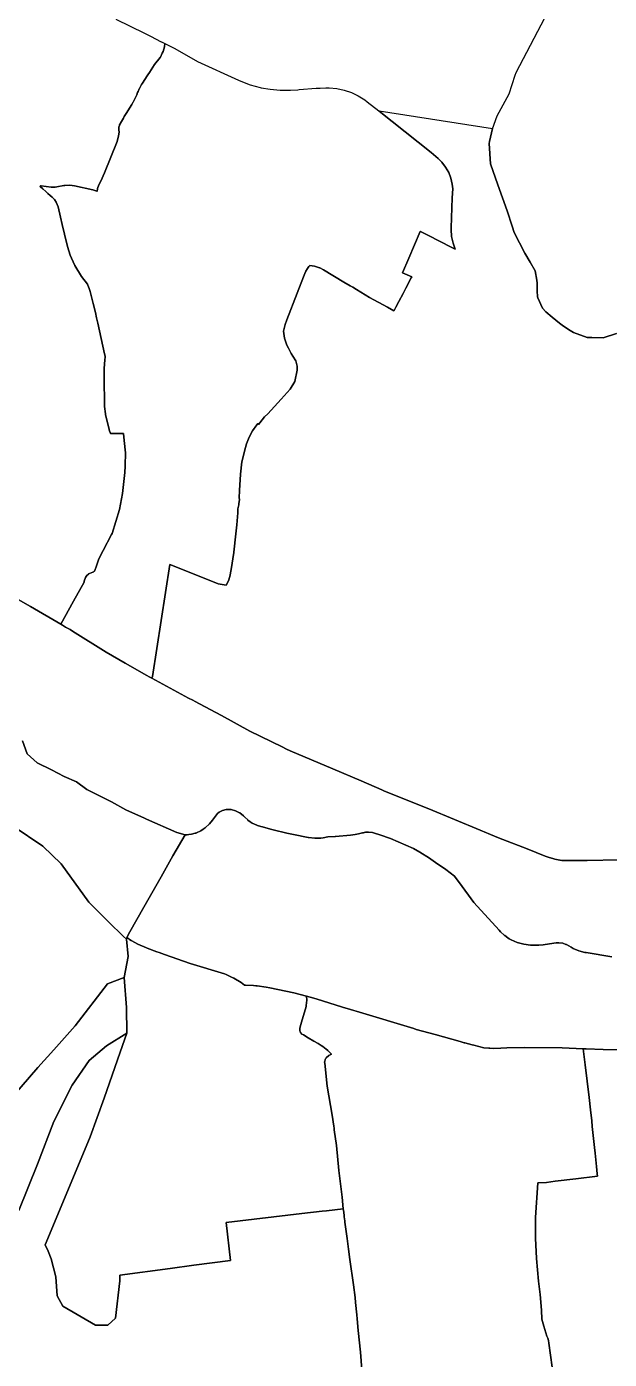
# Model space of a CAD drawing. Header units: inches. Extents: x 280195 to 293923, y 9098893 to 9120289.
# Drawn here: x 289140 to 289662, y 9114037 to 9115232 of the extents above; entities that cross this region are included whole.
import ezdxf

# ---------------------------------------------------------------- set-up
doc = ezdxf.new("R2010")
doc.units = ezdxf.units.IN
doc.header["$MEASUREMENT"] = 0
doc.layers.add('CIS', color=7, linetype='Continuous')

msp = doc.modelspace()

# ---------------------------------------------------------------- linework, layer by layer
at = {"layer": 'CIS'}
for points in [[(289668.6282, 9114957.3598), (289656.7795, 9114953.3801), (289646.4956, 9114953.5671), (289642.4784, 9114953.6401), (289630.0429, 9114958.138), (289625.7477, 9114960.9637), (289619.9887, 9114964.7526), (289617.6027, 9114966.5024), (289610.9489, 9114971.9905), (289605.3448, 9114976.6126), (289602.5262, 9114979.8339), (289598.2382, 9114989.1394), (289597.8406, 9114990.0023), (289597.7496, 9114995.385), (289597.734, 9114996.309), (289597.6314, 9115002.3764), (289597.2082, 9115005.0693), (289595.8852, 9115013.4889), (289591.4356, 9115021.0839), (289586.6776, 9115029.2052), (289576.994, 9115047.779), (289575.0879, 9115053.5924), (289570.6439, 9115067.1465), (289562.3888, 9115090.6416), (289555.8801, 9115109.3741), (289554.6517, 9115127.7221), (289554.8452, 9115129.3105), (289556.764, 9115137.3091), (289556.7979, 9115137.4505), (289557.6198, 9115140.8766), (289561.8542, 9115152.305), (289572.5092, 9115172.0571), (289577.9874, 9115188.7924), (289578.7907, 9115191.2463), (289678.7088, 9115381.8678)], [(289220.0166, 9115239.1494), (289245.6653, 9115226.4916), (289251.0637, 9115223.7595), (289260.7805, 9115218.8417), (289260.9113, 9115218.7755), (289264.0154, 9115217.2045), (289263.657, 9115214.4165), (289262.4099, 9115210.0332), (289261.7711, 9115208.5333), (289260.1057, 9115204.9552), (289259.9849, 9115204.6958), (289254.8049, 9115198.3597), (289250.1357, 9115191.1578), (289248.8917, 9115189.2453), (289248.2659, 9115188.2836), (289244.0525, 9115181.8061), (289243.1696, 9115180.4488), (289241.2226, 9115176.8514), (289241.1154, 9115176.6114), (289240.0775, 9115174.2578), (289239.6511, 9115173.291), (289238.7934, 9115171.3462), (289237.0113, 9115167.7756), (289235.5251, 9115164.7978), (289235.3078, 9115164.3625), (289234.4994, 9115162.7427), (289229.3223, 9115154.4791), (289227.6226, 9115151.766), (289226.8536, 9115150.3821), (289226.0509, 9115148.9372), (289224.3241, 9115145.8293), (289223.8798, 9115145.1404), (289223.4598, 9115144.2398), (289223.2653, 9115143.8226), (289222.889, 9115142.4179), (289222.7666, 9115141.0199), (289222.7622, 9115140.9694), (289222.7623, 9115140.9306), (289222.8992, 9115139.4642), (289222.9533, 9115138.0448), (289222.5463, 9115134.1718), (289221.9772, 9115132.0939), (289221.1778, 9115129.2939), (289209.897, 9115101.4215), (289206.7794, 9115093.7186), (289204.879, 9115090.6735), (289203.6604, 9115087.1906), (289203.2913, 9115084.7286), (289202.9431, 9115084.8765), (289199.4605, 9115085.9851), (289182.9649, 9115089.738), (289178.8341, 9115090.3113), (289174.4435, 9115090.1022), (289174.3692, 9115090.0914), (289173.5081, 9115089.948), (289167.1749, 9115088.7706), (289165.7444, 9115088.5205), (289162.3934, 9115088.5205), (289162.1673, 9115088.5498), (289153.1095, 9115089.8007), (289152.6932, 9115089.5942), (289152.2994, 9115089.3185), (289152.4432, 9115089.1825), (289154.6952, 9115087.0522), (289157.3635, 9115084.4812), (289159.0604, 9115082.8459), (289161.2826, 9115080.8618), (289162.9221, 9115079.413), (289165.1835, 9115077.4146), (289166.724, 9115075.0523), (289168.367, 9115070.9441), (289170.5577, 9115061.7039), (289172.1657, 9115054.9222), (289174.2225, 9115046.423), (289176.8881, 9115035.4084), (289179.1469, 9115027.6029), (289182.9501, 9115018.8466), (289183.2725, 9115018.3171), (289189.3136, 9115008.3973), (289194.6195, 9115001.5132), (289195.0986, 9115000.459), (289196.3354, 9114997.7376), (289197.0763, 9114994.929), (289199.8901, 9114984.2621), (289201.8155, 9114975.9587), (289202.867, 9114971.4244), (289203.9708, 9114966.4537), (289210.0577, 9114939.0457), (289210.5887, 9114937.0068), (289210.4926, 9114935.8945), (289210.3115, 9114933.7043), (289209.7986, 9114925.8914), (289209.6709, 9114923.2271), (289209.7404, 9114914.3486), (289209.8824, 9114896.1979), (289209.8927, 9114894.8751), (289209.9925, 9114891.9037), (289210.8023, 9114885.1048), (289210.9491, 9114884.3189), (289214.1036, 9114871.4427), (289214.2426, 9114870.8886), (289215.2528, 9114867.4537), (289217.3551, 9114867.4994), (289225.0141, 9114867.6657), (289226.8568, 9114867.6854), (289226.8771, 9114867.4994), (289227.5509, 9114861.3212), (289228.7503, 9114850.324), (289228.3729, 9114838.7743), (289228.3621, 9114838.4437), (289228.1686, 9114832.5221), (289226.1676, 9114813.7724), (289223.418, 9114799.5295), (289216.6876, 9114777.8836), (289216.3751, 9114776.8784), (289208.8323, 9114762.5911), (289204.9532, 9114755.2434), (289202.9367, 9114748.8169), (289201.3007, 9114744.804), (289201.1364, 9114744.4687), (289200.8625, 9114744.0775), (289200.5249, 9114743.7399), (289200.1337, 9114743.4659), (289199.701, 9114743.2642), (289199.5655, 9114743.2188), (289197.9822, 9114742.593), (289196.5066, 9114742.0096), (289195.7362, 9114741.6115), (289195.6259, 9114741.5496), (289194.1024, 9114740.1778), (289194.1002, 9114740.1748), (289193.038, 9114738.4634), (289191.8431, 9114735.313), (289191.6213, 9114734.2302), (289182.2104, 9114717.3235), (289170.748, 9114696.7314), (289143.5641, 9114712.6151), (289096.9302, 9114738.7764)], [(289670.7875, 9114485.3469), (289642.5618, 9114484.754), (289625.0356, 9114484.5872), (289619.7986, 9114484.8142), (289618.113, 9114485.0106), (289617.8474, 9114485.0415), (289613.5219, 9114485.8291), (289612.4375, 9114486.1508), (289607.4263, 9114487.638), (289604.6926, 9114488.7374), (289588.6773, 9114495.0403), (289566.8454, 9114503.6324), (289561.5516, 9114505.7692), (289553.8104, 9114508.8938), (289552.2992, 9114509.5189), (289546.501, 9114511.9177), (289500.5835, 9114530.9136), (289495.1121, 9114533.1057), (289464.6711, 9114545.3015), (289460.7955, 9114546.9771), (289458.4497, 9114547.9913), (289439.9266, 9114555.9999), (289414.6426, 9114566.9316), (289376.1993, 9114583.0729), (289373.0248, 9114584.6419), (289369.2861, 9114586.4898), (289369.1338, 9114586.5651), (289340.3196, 9114600.8065), (289314.6596, 9114614.6004), (289295.2258, 9114625.0474), (289291.1615, 9114627.2411), (289288.9838, 9114628.4165), (289285.2771, 9114630.4173), (289252.4716, 9114648.1245), (289253.0996, 9114649.6863), (289268.5513, 9114750.0164), (289272.3729, 9114748.5064), (289311.943, 9114732.8714), (289319.0255, 9114731.6833), (289320.9814, 9114735.3429), (289322.1861, 9114739.3138), (289322.2083, 9114739.4272), (289322.2109, 9114739.4408), (289323.4268, 9114745.7328), (289325.7766, 9114760.9592), (289325.8135, 9114761.2775), (289327.7083, 9114777.6652), (289328.4637, 9114785.698), (289329.4884, 9114796.5916), (289329.5223, 9114799.9982), (289330.3285, 9114803.6606), (289330.361, 9114803.7344), (289330.4136, 9114804.4493), (289330.9605, 9114808.4971), (289330.685, 9114809.9357), (289331.0658, 9114816.4347), (289331.9226, 9114831.0568), (289333.1342, 9114842.126), (289336.3366, 9114854.982), (289337.2599, 9114858.2411), (289339.6192, 9114864.3312), (289342.7091, 9114870.0853), (289346.4826, 9114875.416), (289347.367, 9114876.4862), (289347.7518, 9114876.0538), (289348.0646, 9114875.7688), (289349.0648, 9114877.1572), (289353.4317, 9114882.5798), (289356.2707, 9114885.1769), (289368.2691, 9114898.4317), (289368.2878, 9114898.4524), (289373.7146, 9114904.4475), (289376.3838, 9114907.3962), (289380.6185, 9114914.2738), (289382.7371, 9114924.3259), (289382.6774, 9114928.0774), (289381.4156, 9114932.791), (289378.7016, 9114937.0503), (289377.2551, 9114939.3202), (289374.7697, 9114944.1202), (289373.4199, 9114946.7273), (289371.3042, 9114952.944), (289370.2469, 9114959.4251), (289371.8354, 9114965.2449), (289373.3517, 9114969.5169), (289382.4835, 9114993.3698), (289386.2061, 9115002.7382), (289388.9012, 9115009.5209), (289390.0745, 9115012.4735), (289390.4043, 9115013.0375), (289391.9038, 9115015.6022), (289392.9768, 9115017.4374), (289393.9557, 9115018.2234), (289394.0629, 9115018.3095), (289398.0153, 9115017.65), (289402.6344, 9115016.0643), (289402.8232, 9115015.9995), (289406.2249, 9115014.2476), (289424.4308, 9115003.3895), (289430.0108, 9115000.0521), (289432.3207, 9114998.6705), (289435.8296, 9114996.5719), (289447.4652, 9114989.6127), (289463.6625, 9114980.7342), (289469.292, 9114977.6483), (289469.4589, 9114977.9644), (289470.9217, 9114980.7342), (289473.7297, 9114986.0515), (289477.5086, 9114993.2069), (289480.0455, 9114998.0106), (289484.8387, 9115007.0868), (289485.3237, 9115008.0054), (289476.9893, 9115011.5774), (289482.6621, 9115024.9211), (289492.8307, 9115048.8399), (289493.1021, 9115048.7005), (289493.1613, 9115048.8399), (289503.3606, 9115043.5963), (289507.2108, 9115041.6169), (289524.2065, 9115032.8792), (289522.2465, 9115038.3939), (289521.0109, 9115044.3402), (289520.5964, 9115050.3994), (289520.6268, 9115052.0433), (289521.617, 9115078.8281), (289521.9219, 9115087.0756), (289521.5482, 9115091.0482), (289520.3374, 9115096.4836), (289518.3482, 9115101.6848), (289515.6229, 9115106.5407), (289512.2194, 9115110.9481), (289508.8412, 9115114.2765), (289502.7862, 9115119.5423), (289455.924, 9115156.6859), (289456.0924, 9115156.8147), (289557.6537, 9115141.018), (289557.6198, 9115140.8766), (289556.7979, 9115137.4505), (289556.764, 9115137.3091), (289554.8452, 9115129.3105), (289554.6517, 9115127.7221), (289555.8801, 9115109.3741), (289562.3888, 9115090.6416), (289570.6439, 9115067.1465), (289575.0879, 9115053.5924), (289576.994, 9115047.779), (289586.6776, 9115029.2052), (289591.4356, 9115021.0839), (289595.8852, 9115013.4889), (289597.2082, 9115005.0693), (289597.6314, 9115002.3764), (289597.734, 9114996.309), (289597.7496, 9114995.385), (289597.8406, 9114990.0023), (289598.2382, 9114989.1394), (289602.5262, 9114979.8339), (289605.3448, 9114976.6126), (289610.9489, 9114971.9905), (289617.6027, 9114966.5024), (289619.9887, 9114964.7526), (289625.7477, 9114960.9637), (289630.0429, 9114958.138), (289642.4784, 9114953.6401), (289646.4956, 9114953.5671), (289656.7795, 9114953.3801), (289668.6282, 9114957.3598)], [(289096.9302, 9114738.7764), (289143.5641, 9114712.6151), (289170.748, 9114696.7314), (289172.2418, 9114695.8586), (289174.9679, 9114694.0515), (289179.1043, 9114691.7216), (289181.3786, 9114690.4406), (289211.4061, 9114671.4133), (289228.624, 9114661.5886), (289247.8211, 9114650.6347), (289249.8522, 9114649.5383), (289252.4716, 9114648.1245), (289285.2771, 9114630.4173), (289288.9838, 9114628.4165), (289291.1615, 9114627.2411), (289295.2258, 9114625.0474), (289295.2258, 9114625.0474), (289314.6596, 9114614.6004), (289340.3196, 9114600.8065), (289369.1338, 9114586.5651), (289369.2861, 9114586.4898), (289373.0248, 9114584.6419), (289376.1993, 9114583.0729), (289414.6426, 9114566.9316), (289439.9266, 9114555.9999), (289458.4497, 9114547.9913), (289460.7955, 9114546.9771), (289464.6711, 9114545.3015), (289495.1121, 9114533.1057), (289500.5835, 9114530.9136), (289546.501, 9114511.9177), (289552.2992, 9114509.5189), (289553.8104, 9114508.8938), (289561.5516, 9114505.7692), (289566.8454, 9114503.6324), (289588.6773, 9114495.0403), (289604.6926, 9114488.7374), (289607.4263, 9114487.638), (289612.4375, 9114486.1508), (289613.5219, 9114485.8291), (289617.8474, 9114485.0415), (289618.113, 9114485.0106), (289619.7986, 9114484.8142), (289625.0356, 9114484.5872), (289642.5618, 9114484.754), (289670.7875, 9114485.3469)], [(289136.5856, 9114592.0261), (289140.5543, 9114580.4506), (289149.484, 9114572.1822), (289162.3825, 9114565.8984), (289173.958, 9114559.9453), (289184.8721, 9114555.3151), (289194.1326, 9114548.3699), (289216.2915, 9114537.4557), (289229.1899, 9114530.1796), (289245.7025, 9114522.6739), (289247.5869, 9114521.8485), (289274.8042, 9114509.9257), (289282.1052, 9114507.819), (289271.3151, 9114488.7918), (289260.7426, 9114470.1484), (289245.3501, 9114443.0055), (289232.6547, 9114420.6186), (289229.8523, 9114415.6769), (289229.8966, 9114415.6463), (289229.656, 9114414.1874), (289227.0186, 9114416.6648), (289222.4745, 9114420.9332), (289217.8819, 9114425.2471), (289196.0537, 9114447.406), (289171.249, 9114481.8019), (289154.7125, 9114497.677), (289128.1615, 9114515.4438)], [(289664.4595, 9114398.3902), (289641.5222, 9114402.1082), (289640.3668, 9114402.3035), (289634.9254, 9114403.726), (289629.7491, 9114405.9258), (289628.0166, 9114406.8735), (289625.886, 9114408.2056), (289623.9152, 9114409.3342), (289623.4043, 9114409.513), (289620.546, 9114410.5131), (289616.9989, 9114410.9128), (289614.6991, 9114410.746), (289604.7051, 9114409.4681), (289602.8988, 9114409.2371), (289599.1341, 9114408.8442), (289597.7961, 9114408.7324), (289591.7075, 9114408.7324), (289585.7449, 9114409.552), (289585.6757, 9114409.5615), (289579.8128, 9114411.2041), (289574.2283, 9114413.6298), (289573.2009, 9114414.1793), (289572.6727, 9114414.4775), (289571.35, 9114415.3904), (289568.5342, 9114417.334), (289568.0153, 9114417.8325), (289564.9076, 9114420.8175), (289563.6667, 9114422.309), (289540.8632, 9114447.1381), (289538.5015, 9114450.3654), (289530.4095, 9114461.4232), (289523.6779, 9114470.5182), (289515.9032, 9114476.7711), (289506.649, 9114483.0646), (289502.3494, 9114485.9888), (289501.0787, 9114486.8529), (289492.3572, 9114492.0818), (289486.8569, 9114495.3795), (289466.093, 9114504.3799), (289456.7601, 9114507.6463), (289451.9279, 9114509.3375), (289450.1575, 9114509.8476), (289446.5038, 9114510.2594), (289443.6853, 9114510.0156), (289442.85, 9114509.8476), (289442.5642, 9114509.774), (289441.9726, 9114509.6217), (289441.2539, 9114509.4204), (289437.6847, 9114508.5653), (289434.5168, 9114508.0023), (289430.4055, 9114507.5375), (289416.9863, 9114506.155), (289416.6889, 9114506.1414), (289410.1917, 9114505.8461), (289405.9521, 9114505.0181), (289403.8183, 9114504.7983), (289403.7242, 9114504.7952), (289398.3724, 9114504.6182), (289392.687, 9114505.2439), (289392.5356, 9114505.272), (289379.1709, 9114508.0213), (289373.3197, 9114509.225), (289361.0186, 9114512.101), (289358.7298, 9114512.6774), (289351.4553, 9114514.8254), (289349.9609, 9114515.2666), (289347.1421, 9114516.0988), (289346.4233, 9114516.3491), (289342.1614, 9114518.3365), (289340.469, 9114519.5153), (289338.4121, 9114520.9479), (289338.3093, 9114521.0337), (289335.5751, 9114523.6781), (289334.4341, 9114524.8521), (289331.1247, 9114527.4137), (289330.3357, 9114527.8007), (289327.3676, 9114529.2567), (289323.3165, 9114530.3056), (289321.5428, 9114530.4994), (289318.9276, 9114530.4273), (289315.6402, 9114529.6171), (289312.6422, 9114528.0436), (289311.3031, 9114526.9941), (289306.8468, 9114520.9306), (289304.1472, 9114517.6657), (289303.934, 9114517.4679), (289300.0809, 9114513.8927), (289298.4565, 9114512.6686), (289296.3365, 9114511.3067), (289292.5356, 9114509.5343), (289292.1354, 9114509.3477), (289291.3179, 9114509.1225), (289288.0271, 9114508.2158), (289285.6553, 9114507.9404), (289283.9383, 9114507.7411), (289282.1052, 9114507.819), (289274.8042, 9114509.9257), (289247.5869, 9114521.8485), (289245.7025, 9114522.6739), (289229.1899, 9114530.1796), (289216.2915, 9114537.4557), (289194.1326, 9114548.3699), (289184.8721, 9114555.3151), (289173.958, 9114559.9453), (289162.3825, 9114565.8984), (289149.484, 9114572.1822), (289140.5543, 9114580.4506), (289136.5856, 9114592.0261)], [(289670.225, 9114314.8352), (289656.6917, 9114315.3479), (289641.4793, 9114315.8763), (289638.8608, 9114315.9673), (289626.2526, 9114316.4051), (289619.8936, 9114316.6259), (289586.1831, 9114316.9427), (289570.5072, 9114316.6279), (289565.1894, 9114316.5211), (289558.5862, 9114316.017), (289555.1762, 9114316.3239), (289554.3934, 9114316.3943), (289549.8623, 9114316.8021), (289540.9945, 9114319.0014), (289539.4483, 9114319.3674), (289532.8709, 9114321.1947), (289532.2724, 9114321.361), (289528.674, 9114322.3607), (289506.2056, 9114328.6031), (289489.2926, 9114333.3021), (289487.0898, 9114333.9682), (289438.4493, 9114348.6769), (289430.2487, 9114351.1567), (289423.2906, 9114353.2608), (289399.6998, 9114360.6653), (289394.217, 9114362.1359), (289390.8912, 9114363.0279), (289379.6555, 9114366.0415), (289358.0288, 9114370.5744), (289354.6959, 9114371.2173), (289346.729, 9114372.2661), (289345.5419, 9114372.4224), (289343.5527, 9114372.5776), (289336.3178, 9114372.8251), (289336.057, 9114372.8242), (289335.4815, 9114372.8219), (289332.3013, 9114375.1901), (289325.8497, 9114379.2269), (289323.8244, 9114380.2117), (289319.0055, 9114382.555), (289317.6005, 9114383.1304), (289286.723, 9114392.4917), (289263.825, 9114400.3595), (289258.7985, 9114402.2277), (289256.8857, 9114402.9386), (289248.1471, 9114406.1865), (289247.6026, 9114406.391), (289239.849, 9114409.7685), (289234.5767, 9114412.6035), (289234.1922, 9114412.8349), (289233.8313, 9114413.0521), (289232.4577, 9114413.8786), (289231.6952, 9114414.4049), (289229.8966, 9114415.6463), (289229.8523, 9114415.6769), (289232.6547, 9114420.6186), (289245.3501, 9114443.0055), (289260.7426, 9114470.1484), (289271.3151, 9114488.7918), (289282.1052, 9114507.819), (289283.9383, 9114507.7411), (289285.6553, 9114507.9404), (289288.0271, 9114508.2158), (289291.3179, 9114509.1225), (289292.1354, 9114509.3477), (289292.5356, 9114509.5343), (289296.3365, 9114511.3067), (289298.4565, 9114512.6686), (289300.0809, 9114513.8927), (289303.934, 9114517.4679), (289304.1472, 9114517.6657), (289306.8468, 9114520.9306), (289311.3031, 9114526.9941), (289312.6422, 9114528.0436), (289315.6402, 9114529.6171), (289318.9276, 9114530.4273), (289321.5428, 9114530.4994), (289323.3165, 9114530.3056), (289327.3676, 9114529.2567), (289330.3357, 9114527.8007), (289331.1247, 9114527.4137), (289334.4341, 9114524.8521), (289335.5751, 9114523.6781), (289338.3093, 9114521.0337), (289338.4121, 9114520.9479), (289340.469, 9114519.5153), (289342.1614, 9114518.3365), (289346.4233, 9114516.3491), (289347.1421, 9114516.0988), (289349.9609, 9114515.2666), (289351.4553, 9114514.8254), (289358.7298, 9114512.6774), (289361.0186, 9114512.101), (289373.3197, 9114509.225), (289379.1709, 9114508.0213), (289392.5356, 9114505.272), (289392.687, 9114505.2439), (289398.3724, 9114504.6182), (289403.7242, 9114504.7952), (289403.8183, 9114504.7983), (289405.9521, 9114505.0181), (289410.1917, 9114505.8461), (289416.6889, 9114506.1414), (289416.9863, 9114506.155), (289430.4055, 9114507.5375), (289434.5168, 9114508.0023), (289437.6847, 9114508.5653), (289441.2539, 9114509.4204), (289441.9726, 9114509.6217), (289442.5642, 9114509.774), (289442.85, 9114509.8476), (289443.6853, 9114510.0156), (289446.5038, 9114510.2594), (289450.1575, 9114509.8476), (289451.9279, 9114509.3375), (289456.7601, 9114507.6463), (289466.093, 9114504.3799), (289486.8569, 9114495.3795), (289492.3572, 9114492.0818), (289501.0787, 9114486.8529), (289502.3494, 9114485.9888), (289506.649, 9114483.0646), (289515.9032, 9114476.7711), (289523.6779, 9114470.5182), (289530.4095, 9114461.4232), (289538.5015, 9114450.3654), (289540.8632, 9114447.1381), (289563.6667, 9114422.309), (289564.9076, 9114420.8175), (289568.0153, 9114417.8325), (289568.5342, 9114417.334), (289571.35, 9114415.3904), (289572.6727, 9114414.4775), (289573.2009, 9114414.1793), (289574.2283, 9114413.6298), (289579.8128, 9114411.2041), (289585.6757, 9114409.5615), (289585.7449, 9114409.552), (289591.7075, 9114408.7324), (289597.7961, 9114408.7324), (289599.1341, 9114408.8442), (289602.8988, 9114409.2371), (289604.7051, 9114409.4681), (289614.6991, 9114410.746), (289616.9989, 9114410.9128), (289620.546, 9114410.5131), (289623.4043, 9114409.513), (289623.9152, 9114409.3342), (289625.886, 9114408.2056), (289628.0166, 9114406.8735), (289629.7491, 9114405.9258), (289634.9254, 9114403.726), (289640.3668, 9114402.3035), (289641.5222, 9114402.1082), (289664.4595, 9114398.3902)], [(289128.1615, 9114515.4438), (289154.7125, 9114497.677), (289171.249, 9114481.8019), (289196.0537, 9114447.406), (289217.8819, 9114425.2471), (289222.4745, 9114420.9332), (289227.0186, 9114416.6648), (289229.656, 9114414.1874), (289231.2434, 9114398.5771), (289227.6053, 9114379.7255), (289212.7225, 9114374.1031), (289183.6183, 9114336.3999), (289164.4578, 9114314.9629), (289150.2145, 9114299.0274), (289092.0061, 9114231.8893)], [(289092.0061, 9114231.8893), (289150.2145, 9114299.0274), (289164.4578, 9114314.9629), (289183.6183, 9114336.3999), (289212.7225, 9114374.1031), (289227.6053, 9114379.7255), (289229.7601, 9114352.7807), (289230.0049, 9114329.8492), (289211.8222, 9114318.4149), (289196.1411, 9114305.4452), (289181.0275, 9114283.2659), (289164.6513, 9114250.5529), (289149.875, 9114212.32), (289133.2043, 9114170.8374)], [(289440.4624, 9114028.1571), (289439.403, 9114043.9182), (289437.2842, 9114063.3754), (289436.3314, 9114073.7005), (289435.9911, 9114077.3888), (289434.987, 9114088.2702), (289434.5764, 9114092.72), (289432.943, 9114104.2796), (289429.7459, 9114126.9061), (289428.5464, 9114136.114), (289427.2931, 9114145.735), (289425.3857, 9114160.3776), (289425.225, 9114161.611), (289424.9824, 9114163.4732), (289424.7815, 9114165.174), (289424.6758, 9114165.9696), (289424.2785, 9114169.465), (289423.9377, 9114172.4637), (289422.7666, 9114182.7698), (289420.0476, 9114206.6967), (289417.7777, 9114229.0281), (289415.8709, 9114243.1255), (289415.7327, 9114244.8182), (289415.4096, 9114246.5369), (289414.0761, 9114256.3947), (289409.5292, 9114282.4997), (289407.2575, 9114302.8832), (289407.1778, 9114303.8474), (289407.267, 9114304.8672), (289407.532, 9114305.8563), (289407.6825, 9114306.1791), (289407.9647, 9114306.7842), (289408.267, 9114307.2545), (289408.7011, 9114307.8246), (289410.925, 9114309.9016), (289413.338, 9114311.1945), (289410.1271, 9114314.2806), (289408.172, 9114315.8123), (289407.4989, 9114316.3396), (289405.203, 9114318.1384), (289404.9132, 9114318.3654), (289401.5165, 9114320.5302), (289397.5498, 9114322.8581), (289392.4523, 9114325.8496), (289388.2797, 9114328.2983), (289386.9038, 9114329.1058), (289385.8058, 9114330.1822), (289385.3796, 9114330.8959), (289385.2013, 9114331.3191), (289384.9926, 9114332.098), (289384.9223, 9114332.9015), (289384.9925, 9114333.7049), (289385.0482, 9114333.9731), (289385.4072, 9114335.4805), (289386.4374, 9114339.8069), (289390.586, 9114353.9212), (289390.6446, 9114354.2373), (289390.7254, 9114354.6723), (289391.1277, 9114359.3986), (289390.8912, 9114363.0279), (289394.217, 9114362.1359), (289399.6998, 9114360.6653), (289423.2906, 9114353.2608), (289430.2487, 9114351.1567), (289438.4493, 9114348.6769), (289487.0898, 9114333.9682), (289489.2926, 9114333.3021), (289506.2056, 9114328.6031), (289528.674, 9114322.3607), (289532.2724, 9114321.361), (289532.8709, 9114321.1947), (289539.4483, 9114319.3674), (289540.9945, 9114319.0014), (289549.8623, 9114316.8021), (289554.3934, 9114316.3943), (289555.1762, 9114316.3239), (289555.1762, 9114316.3239), (289558.5862, 9114316.017), (289565.1894, 9114316.5211), (289570.5072, 9114316.6279), (289586.1831, 9114316.9427), (289619.8936, 9114316.6259), (289626.2526, 9114316.4051), (289638.8608, 9114315.9673), (289640.5446, 9114301.3695), (289644.1261, 9114272.0879), (289645.464, 9114261.1491), (289646.4979, 9114251.2225), (289647.0282, 9114246.1307), (289648.9902, 9114227.2947), (289649.5037, 9114222.3637), (289650.7572, 9114210.3288), (289651.3817, 9114203.8544), (289651.5907, 9114201.6881), (289632.1763, 9114199.2143), (289613.7912, 9114197.0463), (289605.9298, 9114196.0142), (289598.7695, 9114195.7726), (289598.1696, 9114195.7524), (289595.9999, 9114164.633), (289596.2672, 9114146.1388), (289597.1787, 9114127.8982), (289598.8792, 9114107.3763), (289600.1877, 9114095.4112), (289601.6267, 9114081.5556), (289601.8882, 9114073.5821), (289603.7196, 9114067.308), (289605.4529, 9114061.1514), (289606.4044, 9114058.199), (289606.8862, 9114056.9391), (289607.0529, 9114056.5071), (289607.7333, 9114054.1921), (289608.0666, 9114052.0528), (289610.9407, 9114030.4449)], [(289133.2043, 9114170.8374), (289149.875, 9114212.32), (289164.6513, 9114250.5529), (289181.0275, 9114283.2659), (289196.1411, 9114305.4452), (289211.8222, 9114318.4149), (289230.0049, 9114329.8492), (289223.9623, 9114312.7118), (289209.5178, 9114271.746), (289197.192, 9114236.7894), (289162.2616, 9114153.0155), (289156.9048, 9114140.1681), (289159.4152, 9114134.307), (289162.267, 9114127.6486), (289166.2358, 9114111.3768), (289167.4264, 9114094.311), (289172.5858, 9114085.1829), (289172.5858, 9114085.1829), (289201.9546, 9114068.1172), (289213.0671, 9114068.1172), (289219.814, 9114074.4672), (289223.7827, 9114107.8048), (289223.7827, 9114112.9642), (289268.6527, 9114118.9058), (289290.0564, 9114121.74), (289323.0017, 9114126.0611), (289319.0329, 9114160.1923), (289386.7452, 9114168.1131), (289404.9105, 9114170.238), (289408.8442, 9114170.6981), (289423.9377, 9114172.4637), (289424.2785, 9114169.465), (289424.6758, 9114165.9696), (289424.7815, 9114165.174), (289424.9824, 9114163.4732), (289425.225, 9114161.611), (289425.3857, 9114160.3776), (289427.2931, 9114145.735), (289428.5464, 9114136.114), (289429.7459, 9114126.9061), (289432.943, 9114104.2796), (289434.5764, 9114092.72), (289434.987, 9114088.2702), (289435.9911, 9114077.3888), (289436.3314, 9114073.7005), (289437.2842, 9114063.3754), (289439.403, 9114043.9182), (289440.4624, 9114028.1571)], [(289610.9407, 9114030.4449), (289608.0666, 9114052.0528), (289607.7333, 9114054.1921), (289607.0529, 9114056.5071), (289606.8862, 9114056.9391), (289606.4044, 9114058.199), (289605.4529, 9114061.1514), (289603.7196, 9114067.308), (289601.8882, 9114073.5821), (289601.6267, 9114081.5556), (289600.1877, 9114095.4112), (289598.8792, 9114107.3763), (289597.1787, 9114127.8982), (289596.2672, 9114146.1388), (289595.9999, 9114164.633), (289598.1696, 9114195.7524), (289598.7695, 9114195.7726), (289605.9298, 9114196.0142), (289613.7912, 9114197.0463), (289632.1763, 9114199.2143), (289651.5907, 9114201.6881), (289651.3817, 9114203.8544), (289650.7572, 9114210.3288), (289649.5037, 9114222.3637), (289648.9902, 9114227.2947), (289647.0282, 9114246.1307), (289646.4979, 9114251.2225), (289645.464, 9114261.1491), (289644.1261, 9114272.0879), (289640.5446, 9114301.3695), (289638.8608, 9114315.9673), (289641.4793, 9114315.8763), (289656.6917, 9114315.3479), (289670.225, 9114314.8352)]]:
    msp.add_lwpolyline(points, dxfattribs=at)
for points in [[(289358.368, 9115176.2062), (289367.4403, 9115175.3896), (289370.803, 9115175.3896), (289376.5492, 9115175.3896), (289383.0537, 9115175.8916), (289384.3414, 9115176.0298), (289399.5796, 9115177.2291), (289403.2668, 9115177.3676), (289408.2233, 9115177.5538), (289411.2375, 9115177.5434), (289418.0305, 9115176.9378), (289424.7043, 9115175.533), (289431.1652, 9115173.3488), (289437.3223, 9115170.4157), (289443.0892, 9115166.775), (289445.3437, 9115165.072), (289455.7617, 9115156.8146), (289455.924, 9115156.6859), (289502.7862, 9115119.5423), (289508.8412, 9115114.2765), (289512.2194, 9115110.9481), (289515.6229, 9115106.5407), (289518.3482, 9115101.6848), (289520.3374, 9115096.4836), (289521.5482, 9115091.0482), (289521.9219, 9115087.0756), (289521.617, 9115078.8281), (289520.6268, 9115052.0433), (289520.5964, 9115050.3994), (289521.0109, 9115044.3402), (289522.2465, 9115038.3939), (289524.2065, 9115032.8792), (289507.2108, 9115041.6169), (289503.3606, 9115043.5963), (289493.1613, 9115048.8399), (289493.1021, 9115048.7005), (289492.8307, 9115048.8399), (289482.6621, 9115024.9211), (289476.9893, 9115011.5774), (289485.3237, 9115008.0054), (289484.8387, 9115007.0868), (289480.0455, 9114998.0106), (289477.5086, 9114993.2069), (289473.7297, 9114986.0515), (289470.9217, 9114980.7342), (289469.4589, 9114977.9644), (289469.292, 9114977.6483), (289463.6625, 9114980.7342), (289447.4652, 9114989.6127), (289435.8296, 9114996.5719), (289432.3207, 9114998.6705), (289430.0108, 9115000.0521), (289424.4308, 9115003.3895), (289406.2249, 9115014.2476), (289402.8232, 9115015.9995), (289402.6344, 9115016.0643), (289398.0153, 9115017.65), (289394.0629, 9115018.3095), (289393.9557, 9115018.2234), (289392.9768, 9115017.4374), (289391.9038, 9115015.6022), (289390.4043, 9115013.0375), (289390.0745, 9115012.4735), (289388.9012, 9115009.5209), (289386.2061, 9115002.7382), (289382.4835, 9114993.3698), (289373.3517, 9114969.5169), (289371.8354, 9114965.2449), (289370.2469, 9114959.4251), (289371.3042, 9114952.944), (289373.4199, 9114946.7273), (289374.7697, 9114944.1202), (289377.2551, 9114939.3202), (289378.7016, 9114937.0503), (289381.4156, 9114932.791), (289382.6774, 9114928.0774), (289382.7371, 9114924.3259), (289380.6185, 9114914.2738), (289376.3838, 9114907.3962), (289373.7146, 9114904.4475), (289368.2878, 9114898.4524), (289368.2691, 9114898.4317), (289356.2707, 9114885.1769), (289353.4317, 9114882.5798), (289349.0648, 9114877.1572), (289348.0646, 9114875.7688), (289347.7518, 9114876.0538), (289347.367, 9114876.4862), (289346.4826, 9114875.416), (289342.7091, 9114870.0853), (289339.6192, 9114864.3312), (289337.2599, 9114858.2411), (289336.3366, 9114854.982), (289333.1342, 9114842.126), (289331.9226, 9114831.0568), (289331.0658, 9114816.4347), (289330.685, 9114809.9357), (289330.9605, 9114808.4971), (289330.4136, 9114804.4493), (289330.361, 9114803.7344), (289330.3285, 9114803.6606), (289329.5223, 9114799.9982), (289329.4884, 9114796.5916), (289328.4637, 9114785.698), (289327.7083, 9114777.6652), (289325.8135, 9114761.2775), (289325.7766, 9114760.9592), (289323.4268, 9114745.7328), (289322.2109, 9114739.4408), (289322.2083, 9114739.4272), (289322.1861, 9114739.3138), (289320.9814, 9114735.3429), (289319.0255, 9114731.6833), (289311.943, 9114732.8714), (289272.3729, 9114748.5064), (289268.5513, 9114750.0164), (289253.0996, 9114649.6863), (289252.4716, 9114648.1245), (289249.8522, 9114649.5383), (289247.8211, 9114650.6347), (289228.624, 9114661.5886), (289211.4061, 9114671.4133), (289181.3786, 9114690.4406), (289179.1043, 9114691.7216), (289174.9679, 9114694.0515), (289172.2418, 9114695.8586), (289170.748, 9114696.7314), (289182.2104, 9114717.3235), (289191.6213, 9114734.2302), (289191.8431, 9114735.313), (289193.038, 9114738.4634), (289194.1002, 9114740.1748), (289194.1024, 9114740.1778), (289195.6259, 9114741.5496), (289195.7362, 9114741.6115), (289196.5066, 9114742.0096), (289197.9822, 9114742.593), (289199.5655, 9114743.2188), (289199.701, 9114743.2642), (289200.1337, 9114743.4659), (289200.5249, 9114743.7399), (289200.8625, 9114744.0775), (289201.1364, 9114744.4687), (289201.3007, 9114744.804), (289202.9367, 9114748.8169), (289204.9532, 9114755.2434), (289208.8323, 9114762.5911), (289216.3751, 9114776.8784), (289216.6876, 9114777.8836), (289223.418, 9114799.5295), (289226.1676, 9114813.7724), (289228.1686, 9114832.5221), (289228.3621, 9114838.4437), (289228.3729, 9114838.7743), (289228.7503, 9114850.324), (289227.5509, 9114861.3212), (289226.8771, 9114867.4994), (289226.8568, 9114867.6854), (289225.0141, 9114867.6657), (289217.3551, 9114867.4994), (289215.2528, 9114867.4537), (289214.2426, 9114870.8886), (289214.1036, 9114871.4427), (289210.9491, 9114884.3189), (289210.8023, 9114885.1048), (289209.9925, 9114891.9037), (289209.8927, 9114894.8751), (289209.8824, 9114896.1979), (289209.7404, 9114914.3486), (289209.6709, 9114923.2271), (289209.7986, 9114925.8914), (289210.3115, 9114933.7043), (289210.4926, 9114935.8945), (289210.5887, 9114937.0068), (289210.0577, 9114939.0457), (289203.9708, 9114966.4537), (289202.867, 9114971.4244), (289201.8155, 9114975.9587), (289199.8901, 9114984.2621), (289197.0763, 9114994.929), (289196.3354, 9114997.7376), (289195.0986, 9115000.459), (289194.6195, 9115001.5132), (289189.3136, 9115008.3973), (289183.2725, 9115018.3171), (289182.9501, 9115018.8466), (289179.1469, 9115027.6029), (289176.8881, 9115035.4084), (289174.2225, 9115046.423), (289172.1657, 9115054.9222), (289170.5577, 9115061.7039), (289168.367, 9115070.9441), (289166.724, 9115075.0523), (289165.1835, 9115077.4146), (289162.9221, 9115079.413), (289161.2826, 9115080.8618), (289159.0604, 9115082.8459), (289157.3635, 9115084.4812), (289154.6952, 9115087.0522), (289152.4432, 9115089.1825), (289152.2994, 9115089.3185), (289152.6932, 9115089.5942), (289153.1095, 9115089.8007), (289162.1673, 9115088.5498), (289162.3934, 9115088.5205), (289165.7444, 9115088.5205), (289167.1749, 9115088.7706), (289173.5081, 9115089.948), (289174.3692, 9115090.0914), (289174.4435, 9115090.1022), (289178.8341, 9115090.3113), (289182.9649, 9115089.738), (289199.4605, 9115085.9851), (289202.9431, 9115084.8765), (289203.2913, 9115084.7286), (289203.6604, 9115087.1906), (289204.879, 9115090.6735), (289206.7794, 9115093.7186), (289209.897, 9115101.4215), (289221.1778, 9115129.2939), (289221.9772, 9115132.0939), (289222.5463, 9115134.1718), (289222.9533, 9115138.0448), (289222.8992, 9115139.4642), (289222.7623, 9115140.9306), (289222.7622, 9115140.9694), (289222.7666, 9115141.0199), (289222.889, 9115142.4179), (289223.2653, 9115143.8226), (289223.4598, 9115144.2398), (289223.8798, 9115145.1404), (289224.3241, 9115145.8293), (289226.0509, 9115148.9372), (289226.8536, 9115150.3821), (289227.6226, 9115151.766), (289229.3223, 9115154.4791), (289234.4994, 9115162.7427), (289235.3078, 9115164.3625), (289235.5251, 9115164.7978), (289237.0113, 9115167.7756), (289238.7934, 9115171.3462), (289239.6511, 9115173.291), (289240.0775, 9115174.2578), (289241.1154, 9115176.6114), (289241.2226, 9115176.8514), (289243.1696, 9115180.4488), (289244.0525, 9115181.8061), (289248.2659, 9115188.2836), (289248.8917, 9115189.2453), (289250.1357, 9115191.1578), (289254.8049, 9115198.3597), (289259.9849, 9115204.6958), (289260.1057, 9115204.9552), (289261.7711, 9115208.5333), (289262.4099, 9115210.0332), (289263.657, 9115214.4165), (289264.0154, 9115217.2045), (289272.8871, 9115212.7145), (289293.2738, 9115201.0569), (289330.0244, 9115184.3698), (289332.0968, 9115183.4566), (289340.6248, 9115180.2558), (289349.4055, 9115177.8326), (289350.3552, 9115177.6603), (289358.368, 9115176.2062)], [(289332.3013, 9114375.1901), (289335.4815, 9114372.8219), (289336.057, 9114372.8242), (289336.3178, 9114372.8251), (289343.5527, 9114372.5776), (289345.5419, 9114372.4224), (289346.729, 9114372.2661), (289354.6959, 9114371.2173), (289358.0288, 9114370.5744), (289379.6555, 9114366.0415), (289390.8912, 9114363.0279), (289391.1277, 9114359.3986), (289390.7254, 9114354.6723), (289390.6446, 9114354.2373), (289390.586, 9114353.9212), (289386.4374, 9114339.8069), (289385.4072, 9114335.4805), (289385.0482, 9114333.9731), (289384.9925, 9114333.7049), (289384.9223, 9114332.9015), (289384.9926, 9114332.098), (289385.2013, 9114331.3191), (289385.3796, 9114330.8959), (289385.8058, 9114330.1822), (289386.9038, 9114329.1058), (289388.2797, 9114328.2983), (289392.4523, 9114325.8496), (289397.5498, 9114322.8581), (289401.5165, 9114320.5302), (289404.9132, 9114318.3654), (289405.203, 9114318.1384), (289407.4989, 9114316.3396), (289408.172, 9114315.8123), (289410.1271, 9114314.2806), (289413.338, 9114311.1945), (289410.925, 9114309.9016), (289408.7011, 9114307.8246), (289408.267, 9114307.2545), (289407.9647, 9114306.7842), (289407.6825, 9114306.1791), (289407.532, 9114305.8563), (289407.267, 9114304.8672), (289407.1778, 9114303.8474), (289407.2575, 9114302.8832), (289409.5292, 9114282.4997), (289414.0761, 9114256.3947), (289415.4096, 9114246.5369), (289415.7327, 9114244.8182), (289415.8709, 9114243.1255), (289417.7777, 9114229.0281), (289420.0476, 9114206.6967), (289422.7666, 9114182.7698), (289423.9377, 9114172.4637), (289408.8442, 9114170.6981), (289404.9105, 9114170.238), (289386.7452, 9114168.1131), (289319.0329, 9114160.1923), (289323.0017, 9114126.0611), (289290.0564, 9114121.74), (289268.6527, 9114118.9058), (289223.7827, 9114112.9642), (289223.7827, 9114107.8048), (289219.814, 9114074.4672), (289213.0671, 9114068.1172), (289201.9546, 9114068.1172), (289172.5858, 9114085.1829), (289167.4264, 9114094.311), (289166.2358, 9114111.3768), (289162.267, 9114127.6486), (289159.4152, 9114134.307), (289156.9048, 9114140.1681), (289162.2616, 9114153.0155), (289197.192, 9114236.7894), (289209.5178, 9114271.746), (289223.9623, 9114312.7118), (289230.0049, 9114329.8492), (289229.7601, 9114352.7807), (289227.6053, 9114379.7255), (289231.2434, 9114398.5771), (289229.656, 9114414.1874), (289229.8966, 9114415.6463), (289231.6952, 9114414.4049), (289232.4577, 9114413.8786), (289233.8313, 9114413.0521), (289234.1922, 9114412.8349), (289234.5767, 9114412.6035), (289239.849, 9114409.7685), (289247.6026, 9114406.391), (289248.1471, 9114406.1865), (289256.8857, 9114402.9386), (289258.7985, 9114402.2277), (289263.825, 9114400.3595), (289286.723, 9114392.4917), (289317.6005, 9114383.1304), (289319.0055, 9114382.555), (289323.8244, 9114380.2117), (289325.8497, 9114379.2269), (289332.3013, 9114375.1901)]]:
    msp.add_lwpolyline(points, close=True, dxfattribs=at)

doc.saveas('drawing.dxf')
